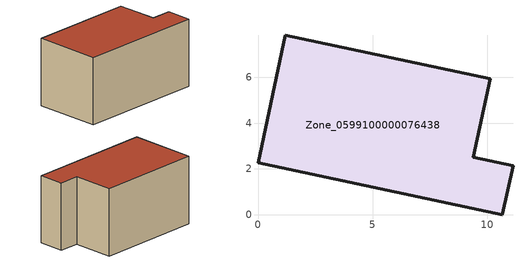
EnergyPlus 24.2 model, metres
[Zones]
Zone_0599100000076438
 floor ground (C_G): 0,2.27 1.19,7.84 10.13,5.95 9.39,2.52 11.13,2.15 10.67,0 z0
 wall outside (C_F): 1.19,7.84 0,2.27 10.67,0 11.13,2.15 9.39,2.52 10.13,5.95 1.19,7.84 z0:5.74
 roof outside (C_R): 0,2.27 10.67,0 11.13,2.15 9.39,2.52 10.13,5.95 1.19,7.84 z5.74
[BUILDING]
Pand.0599100000076438: North Axis=0; Terrain=City; Loads Convergence Tolerance Value=0.04; Temperature Convergence Tolerance Value=0.4; Solar Distribution=FullExterior; Maximum Number of Warmup Days=25; Minimum Number of Warmup Days=1
[Site:Location]
Rotterdam.The.Hague.AP_ZH_NLD Design_Conditions: Latitude=51.96; Longitude=4.45; Time Zone=1; Elevation=-4.5
[SITE:GROUNDTEMPERATURE:BUILDINGSURFACE]
18, 18, 18, 18, 18, 18, 18, 18, 18, 18, 18, 18
[MATERIAL] Thermal Absorptance=0.9; Solar Absorptance=0.7; Visible Absorptance=0.7
Name | Roughness | Thickness | Conductivity | Density | Specific Heat
G.TI.1975-1991 | MediumSmooth | 0.15 | 0.288461 | 540 | 1210
F.TI.1975-1991 | Rough | 0.3 | 0.230769 | 1920 | 840
R.TI.1975-1991 | MediumRough | 0.2 | 0.153846 | 1500 | 1000
[CONSTRUCTION]
C_G: G.TI.1975-1991
C_F: F.TI.1975-1991
C_R: R.TI.1975-1991
[ZONE]
Zone_0599100000076438: Type=1; Multiplier=1; Ceiling Height=Autocalculate; Volume=Autocalculate; Floor Area=autocalculate; Part of Total Floor Area=Yes
[ZONEINFILTRATION:DESIGNFLOWRATE]
Infil_Zone_0599100000076438: Zone or ZoneList or Space or SpaceList=Zone_0599100000076438; Schedule=AlwaysOn; Design Flow Rate Calculation Method=Flow/Area; Flow Rate per Floor Area=0.003; Constant Term Coefficient=1; Temperature Term Coefficient=0; Velocity Term Coefficient=0; Velocity Squared Term Coefficient=0
[HVACTEMPLATE:ZONE:IDEALLOADSAIRSYSTEM]
Zone_0599100000076438: Maximum Heating Supply Air Temperature=50; Minimum Cooling Supply Air Temperature=13; Maximum Heating Supply Air Humidity Ratio=0.0156; Minimum Cooling Supply Air Humidity Ratio=0.0077; Heating Limit=NoLimit; Cooling Limit=NoLimit; Dehumidification Control Type=ConstantSensibleHeatRatio; Cooling Sensible Heat Ratio=0.7; Dehumidification Setpoint=60; Humidification Control Type=None; Humidification Setpoint=30; Outdoor Air Method=None; Outdoor Air Flow Rate per Person=0.00944; Outdoor Air Flow Rate per Zone Floor Area=0; Outdoor Air Flow Rate per Zone=0; Demand Controlled Ventilation Type=None; Outdoor Air Economizer Type=NoEconomizer; Heat Recovery Type=None; Sensible Heat Recovery Effectiveness=0.7; Latent Heat Recovery Effectiveness=0.65
[ZONECONTROL:THERMOSTAT]
ThermostatControl_Zone_0599100000076438: Zone or ZoneList=Zone_0599100000076438; Control Type Schedule=DualSetpointControlType; Control 1=Thermostat_Zone_0599100000076438; Temperature Difference Between Cutout And Setpoint=0
[THERMOSTATSETPOINT:DUALSETPOINT]
Thermostat_Zone_0599100000076438: Heating Setpoint Temperature Schedule=HeatingSetpoint_Zone_0599100000076438; Cooling Setpoint Temperature Schedule=CoolingSetpoint_Zone_0599100000076438
[SCHEDULE:COMPACT]
HeatingSetpoint_Zone_0599100000076438: Through: 12/31, For: AllDays, Until: 24:00, 21
CoolingSetpoint_Zone_0599100000076438: Through: 12/31, For: AllDays, Until: 24:00, 24
DualSetpointControlType: Through: 12/31, For: AllDays, Until: 24:00, 4
AlwaysOn: Through: 12/31, For: AllDays, Until: 24:00, 1
